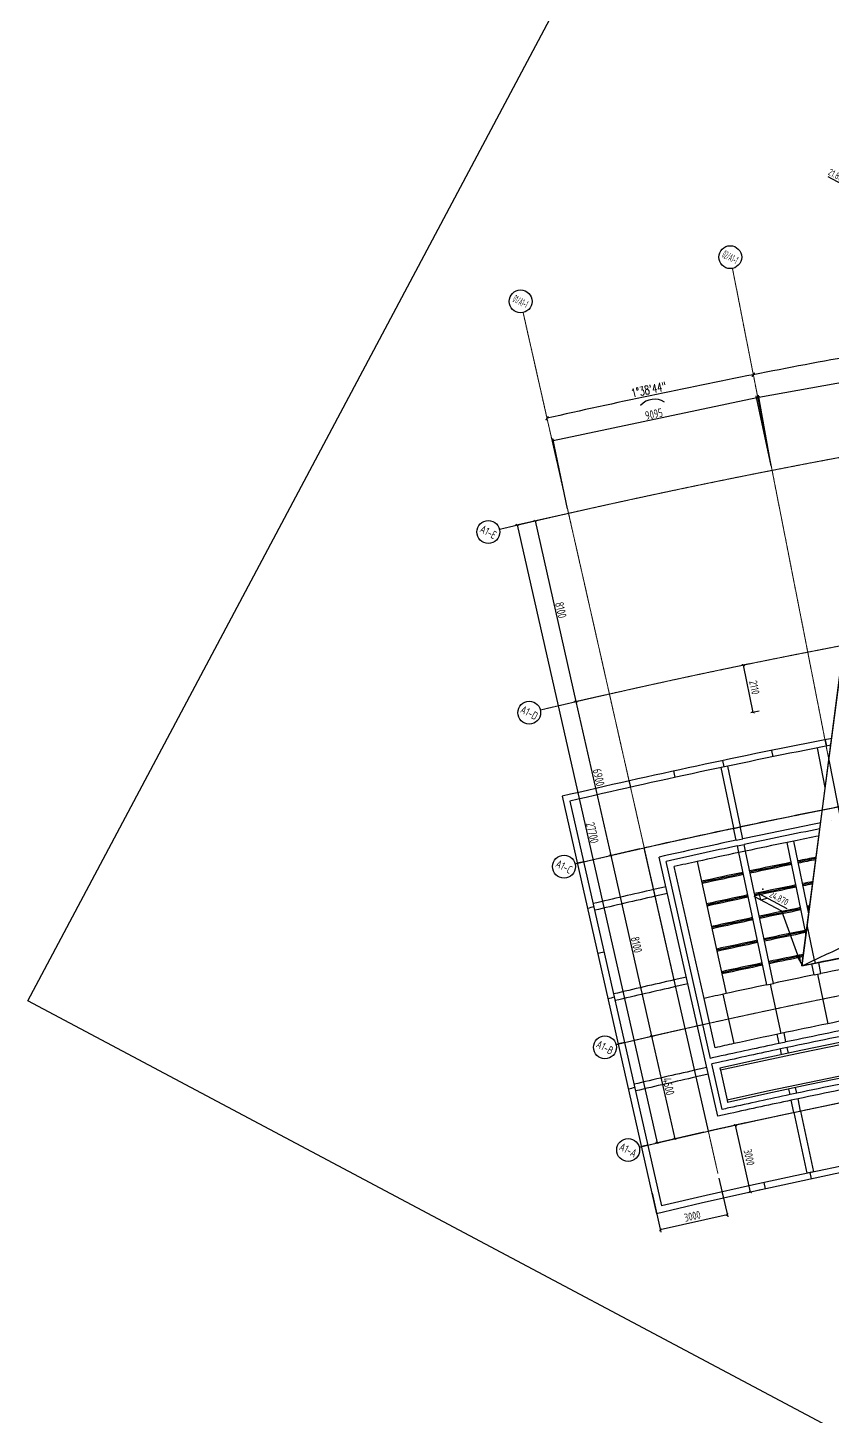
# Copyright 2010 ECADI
# Model space of a CAD drawing. Header units: millimetres. Extents: x 30991175 to 44589677, y -30249292 to -18704009.
# Drawn here: x 41297655 to 41332824, y -29979873 to -29919167 of the extents above; entities that cross this region are included whole.
import ezdxf
from ezdxf.enums import TextEntityAlignment as Align

# ---------------------------------------------------------------- set-up
doc = ezdxf.new("R2010")
doc.units = ezdxf.units.MM
doc.header["$LTSCALE"] = 10
doc.linetypes.add('A1-RG-AXIS-RF$0$CENTER', pattern=[50.8, 31.75, -6.35, 6.35, -6.35])
for name, color, linetype in [('A1-RG-AXIS-RF$0$A-DIMS-100', 1, 'Continuous'), ('A1-RG-AXIS-RF$0$A-SYMB-NAME', 13, 'Continuous'), ('A1-RG-AXIS-RF$0$A2-RG-AXIS-150$0$A-DIMS-100', 1, 'Continuous'), ('A1-RG-AXIS-RF$0$A2-RG-AXIS-150$0$A-SYMB', 4, 'Continuous'), ('A1-RI-RF$0$A-DIMS-1：100', 1, 'Continuous'), ('A1-RI-RF$0$A-EVAC1', 5, 'Continuous'), ('A1-RI-RF$0$A-FUZHUXIAN', 55, 'Continuous'), ('A1-RI-RF$0$A-SYMB', 4, 'Continuous'), ('A1-RI-RF$0$A-SYMB-STRS', 1, 'Continuous'), ('A1-RI-RF$0$A-TEXT', 4, 'Continuous'), ('A1-RI-RF$0$A1-RI-F3$0$A-DETL-PEN0', 247, 'Continuous'), ('A1-RI-RF$0$A1-RI-F3$0$A-DETL-PEN1', 245, 'Continuous'), ('A1-RI-RF$0$A1-RI-F3$0$A-DETL-PEN2', 233, 'Continuous')]:
    doc.layers.add(name, color=color, linetype=linetype)
doc.layers.add('A1-RG-AXIS-RF$0$A-GRID', color=1, linetype='A1-RG-AXIS-RF$0$CENTER', lineweight=9)
doc.styles.add('A1-RG-AXIS-RF$0$A1-RG-AXIS$0$XD2008', font='xd-hzs.shx', dxfattribs={"width": 0.7, "bigfont": 'xd-hztxt.shx'})
doc.styles.add('A1-RG-AXIS-RF$0$A2-RG-AXIS-150$0$XD2008', font='romans.shx', dxfattribs={"width": 0.7})
doc.styles.add('A1-RG-AXIS-RF$0$XD2008', font='xd-hzs.shx', dxfattribs={"width": 0.7, "bigfont": 'xd-hztxt.shx'})
doc.styles.add('A1-RI-RF$0$XD2008', font='hzs.shx', dxfattribs={"width": 0.7, "bigfont": 'xd-hztxt.shx'})
doc.dimstyles.new('A1-RG-AXIS-RF$0$A2-RG-AXIS-150$0$XD100', dxfattribs={"dimscale": 100, "dimtxt": 5.5, "dimasz": 1.5, "dimexe": 1, "dimexo": 2, "dimgap": 0.5, "dimtad": 1, "dimdec": 0, "dimdsep": 46, "dimtxsty": 'A1-RG-AXIS-RF$0$A2-RG-AXIS-150$0$XD2008', "dimblk": 'A1-RG-AXIS-RF$0$A2-RG-AXIS-150$0$_ArchTick', "dimcen": 2.5, "dimclrt": 4, "dimaunit": 1, "dimadec": 3, "dimazin": 0, "dimtfac": 1, "dimtdec": 0, "dimtix": 1, "dimtmove": 0, "dimatfit": 3, "dimfxl": 0, "dimtolj": 1, "dimtzin": 0, "dimarcsym": 0})
doc.dimstyles.new('A1-RG-AXIS-RF$0$XD100$0', dxfattribs={"dimscale": 100, "dimtxt": 5.5, "dimasz": 1, "dimexe": 1, "dimexo": 2, "dimgap": 0.5, "dimtad": 1, "dimdec": 0, "dimdsep": 46, "dimtxsty": 'A1-RG-AXIS-RF$0$XD2008', "dimblk": 'A1-RG-AXIS-RF$0$_ArchTick', "dimblk1": 'A1-RG-AXIS-RF$0$_ArchTick', "dimblk2": 'A1-RG-AXIS-RF$0$_ArchTick', "dimsah": 1, "dimcen": 2.5, "dimclrt": 4, "dimazin": 0, "dimtfac": 1, "dimtdec": 0, "dimtix": 1, "dimtmove": 0, "dimatfit": 3, "dimfxl": 0, "dimtolj": 1, "dimtzin": 0, "dimarcsym": 0})
doc.dimstyles.new('A1-RI-RF$0$XD100$0', dxfattribs={"dimscale": 100, "dimtxt": 3.5, "dimasz": 2, "dimexe": 1, "dimexo": 2, "dimgap": 1, "dimtad": 1, "dimdec": 0, "dimdsep": 46, "dimtxsty": 'A1-RI-RF$0$XD2008', "dimblk": 'A1-RI-RF$0$_ArchTick', "dimblk1": 'A1-RI-RF$0$_ArchTick', "dimblk2": 'A1-RI-RF$0$_ArchTick', "dimsah": 1, "dimcen": 2.5, "dimclrd": 1, "dimclre": 1, "dimclrt": 4, "dimaunit": 1, "dimadec": 0, "dimazin": 0, "dimtfac": 1, "dimtdec": 0, "dimtix": 1, "dimtmove": 2, "dimatfit": 3, "dimfxl": 0, "dimtolj": 1, "dimtzin": 0, "dimarcsym": 0})

# ---------------------------------------------------------------- blocks, each defined once
blk = doc.blocks.new('A1-RI-RF$0$ECADI-TAG-HGHT（国标）')
at = {"color": 1}
blk.add_line((-2.12, 2.12), (11.77, 2.12), dxfattribs=at)
at = {"color": 1, "const_width": 0.5}
blk.add_lwpolyline([(-2.12, 2.12), (0, 0), (2.12, 2.12)], dxfattribs=at)
at = {"color": 1}
blk.add_point((-1.48, 4.6), dxfattribs=at)
at = {"style": 'A1-RI-RF$0$XD2008', "width": 0.7}
blk.add_attdef('FL', text='', height=3, dxfattribs=at).set_placement((-2.69, 2.97), align=Align.RIGHT)
for tag, p in [('T.O.S.', (2.28, -1.1)), ('F.F.L.', (2.28, 2.97))]:
    blk.add_attdef(tag, p, '', height=3, dxfattribs=at)
blk = doc.blocks.new('A1-RG-AXIS-RF$0$_ArchTick')
at = {"color": 0, "linetype": 'ByBlock', "const_width": 0.4}
blk.add_lwpolyline([(-0.5, -0.5), (0.5, 0.5)], dxfattribs=at)
blk = doc.blocks.new('*D74')
at = {"layer": 'A1-RG-AXIS-RF$0$A-DIMS-100', "color": 0, "lineweight": -2}
for p, q in [((11571862, -6454379), (11570195, -6455815)), ((11570271, -6455750), (11588352, -6476735)), ((11589943, -6475365), (11588276, -6476801))]:
    blk.add_line(p, q, dxfattribs=at)
at = {"layer": 'Defpoints', "color": 0}
for p in [(11572014, -6454249), (11590094, -6475234), (11588352, -6476735)]:
    blk.add_point(p, dxfattribs=at)
at = {"layer": 'A1-RG-AXIS-RF$0$A-DIMS-100', "color": 0, "lineweight": -2, "xscale": 100, "yscale": 100, "zscale": 100}
for p, rotation in [((11570271, -6455750), 130.7474706807866), ((11588352, -6476735), 310.7474706807866)]:
    blk.add_blockref('A1-RG-AXIS-RF$0$_ArchTick', p, dxfattribs=dict(at, rotation=rotation))
at = {"layer": 'A1-RG-AXIS-RF$0$A-DIMS-100', "color": 4, "insert": (11579491, -6466088), "char_height": 375, "attachment_point": 5, "rotation": 310.74747, "style": 'A1-RG-AXIS-RF$0$XD2008'}
blk.add_mtext('\\A1;27700', dxfattribs=at)
blk = doc.blocks.new('*D75')
at = {"layer": 'A1-RG-AXIS-RF$0$A-DIMS-100', "color": 0, "lineweight": -2}
for p, q in [((11581653, -6465743), (11580592, -6466657)), ((11580668, -6466592), (11585954, -6472729)), ((11586939, -6471880), (11585878, -6472794))]:
    blk.add_line(p, q, dxfattribs=at)
at = {"layer": 'Defpoints', "color": 0}
for p in [(11581805, -6465612), (11587091, -6471749), (11585954, -6472729)]:
    blk.add_point(p, dxfattribs=at)
at = {"layer": 'A1-RG-AXIS-RF$0$A-DIMS-100', "color": 0, "lineweight": -2, "xscale": 100, "yscale": 100, "zscale": 100}
for p, rotation in [((11580668, -6466592), 130.7384765822796), ((11585954, -6472729), 310.7384765822796)]:
    blk.add_blockref('A1-RG-AXIS-RF$0$_ArchTick', p, dxfattribs=dict(at, rotation=rotation))
at = {"layer": 'A1-RG-AXIS-RF$0$A-DIMS-100', "color": 4, "insert": (11583491, -6469505), "char_height": 375, "attachment_point": 5, "rotation": 310.73848, "style": 'A1-RG-AXIS-RF$0$XD2008'}
blk.add_mtext('\\A1;8100', dxfattribs=at)
blk = doc.blocks.new('*D76')
at = {"layer": 'A1-RG-AXIS-RF$0$A-DIMS-100', "color": 0, "lineweight": -2}
for p, q in [((11577150, -6460515), (11576089, -6461429)), ((11576165, -6461363), (11580668, -6466592)), ((11581653, -6465743), (11580592, -6466657))]:
    blk.add_line(p, q, dxfattribs=at)
at = {"layer": 'Defpoints', "color": 0}
for p in [(11577302, -6460384), (11581805, -6465612), (11580668, -6466592)]:
    blk.add_point(p, dxfattribs=at)
at = {"layer": 'A1-RG-AXIS-RF$0$A-DIMS-100', "color": 0, "lineweight": -2, "xscale": 100, "yscale": 100, "zscale": 100}
for p, rotation in [((11576165, -6461363), 130.738476582275), ((11580668, -6466592), 310.738476582275)]:
    blk.add_blockref('A1-RG-AXIS-RF$0$_ArchTick', p, dxfattribs=dict(at, rotation=rotation))
at = {"layer": 'A1-RG-AXIS-RF$0$A-DIMS-100', "color": 4, "insert": (11578596, -6463822), "char_height": 375, "attachment_point": 5, "rotation": 310.73848, "style": 'A1-RG-AXIS-RF$0$XD2008'}
blk.add_mtext('\\A1;6900', dxfattribs=at)
blk = doc.blocks.new('*D77')
at = {"layer": 'A1-RG-AXIS-RF$0$A-DIMS-100', "color": 0, "lineweight": -2}
for p, q in [((11571864, -6454377), (11570803, -6455291)), ((11570879, -6455226), (11576165, -6461363)), ((11577150, -6460515), (11576089, -6461429))]:
    blk.add_line(p, q, dxfattribs=at)
at = {"layer": 'Defpoints', "color": 0}
for p in [(11572016, -6454247), (11577302, -6460384), (11576165, -6461363)]:
    blk.add_point(p, dxfattribs=at)
at = {"layer": 'A1-RG-AXIS-RF$0$A-DIMS-100', "color": 0, "lineweight": -2, "xscale": 100, "yscale": 100, "zscale": 100}
for p, rotation in [((11570879, -6455226), 130.7384765822831), ((11576165, -6461363), 310.7384765822831)]:
    blk.add_blockref('A1-RG-AXIS-RF$0$_ArchTick', p, dxfattribs=dict(at, rotation=rotation))
at = {"layer": 'A1-RG-AXIS-RF$0$A-DIMS-100', "color": 4, "insert": (11573702, -6458140), "char_height": 375, "attachment_point": 5, "rotation": 310.73848, "style": 'A1-RG-AXIS-RF$0$XD2008'}
blk.add_mtext('\\A1;8100', dxfattribs=at)
blk = doc.blocks.new('*D80')
at = {"layer": 'A1-RG-AXIS-RF$0$A-DIMS-100', "color": 0, "lineweight": -2}
for p, q in [((11586940, -6471880), (11585878, -6472794)), ((11585954, -6472729), (11588957, -6476214)), ((11589943, -6475365), (11588881, -6476279))]:
    blk.add_line(p, q, dxfattribs=at)
at = {"layer": 'Defpoints', "color": 0}
for p in [(11587091, -6471749), (11590094, -6475234), (11588957, -6476214)]:
    blk.add_point(p, dxfattribs=at)
at = {"layer": 'A1-RG-AXIS-RF$0$A-DIMS-100', "color": 0, "lineweight": -2, "xscale": 100, "yscale": 100, "zscale": 100}
for p, rotation in [((11585954, -6472729), 130.7474706807819), ((11588957, -6476214), 310.7474706807819)]:
    blk.add_blockref('A1-RG-AXIS-RF$0$_ArchTick', p, dxfattribs=dict(at, rotation=rotation))
at = {"layer": 'A1-RG-AXIS-RF$0$A-DIMS-100', "color": 4, "insert": (11587635, -6474316), "char_height": 375, "attachment_point": 5, "rotation": 310.74747, "style": 'A1-RG-AXIS-RF$0$XD2008'}
blk.add_mtext('\\A1;4600', dxfattribs=at)
blk = doc.blocks.new('*D96')
at = {"layer": 'A1-RG-AXIS-RF$0$A-DIMS-100', "color": 0, "lineweight": -2}
for p, q in [((11584122, -6440237), (11576983, -6445871)), ((11586004, -6442621), (11584061, -6440159)), ((11578864, -6448255), (11576921, -6445793))]:
    blk.add_line(p, q, dxfattribs=at)
at = {"layer": 'Defpoints', "color": 0}
for p in [(11586127, -6442778), (11576983, -6445871), (11578988, -6448412)]:
    blk.add_point(p, dxfattribs=at)
at = {"layer": 'A1-RG-AXIS-RF$0$A-DIMS-100', "color": 0, "lineweight": -2, "xscale": 100, "yscale": 100, "zscale": 100}
for p, rotation in [((11584122, -6440237), 38.27934306320378), ((11576983, -6445871), 218.2793430632038)]:
    blk.add_blockref('A1-RG-AXIS-RF$0$_ArchTick', p, dxfattribs=dict(at, rotation=rotation))
at = {"layer": 'A1-RG-AXIS-RF$0$A-DIMS-100', "color": 4, "insert": (11580406, -6442868), "char_height": 375, "attachment_point": 5, "rotation": 38.27934, "style": 'A1-RG-AXIS-RF$0$XD2008'}
blk.add_mtext('\\A1;9095', dxfattribs=at)
blk = doc.blocks.new('*D97')
at = {"layer": 'A1-RG-AXIS-RF$0$A-DIMS-100', "color": 0, "lineweight": -2}
for p, q in [((11576910, -6445929), (11569936, -6451766)), ((11578860, -6448259), (11576846, -6445852)), ((11571885, -6454095), (11569871, -6451689))]:
    blk.add_line(p, q, dxfattribs=at)
at = {"layer": 'Defpoints', "color": 0}
for p in [(11578988, -6448412), (11569936, -6451766), (11572014, -6454249)]:
    blk.add_point(p, dxfattribs=at)
at = {"layer": 'A1-RG-AXIS-RF$0$A-DIMS-100', "color": 0, "lineweight": -2, "xscale": 100, "yscale": 100, "zscale": 100}
for p, rotation in [((11576910, -6445929), 39.92476147491337), ((11569936, -6451766), 219.9247614749133)]:
    blk.add_blockref('A1-RG-AXIS-RF$0$_ArchTick', p, dxfattribs=dict(at, rotation=rotation))
at = {"layer": 'A1-RG-AXIS-RF$0$A-DIMS-100', "color": 4, "insert": (11573270, -6448665), "char_height": 375, "attachment_point": 5, "rotation": 39.92476, "style": 'A1-RG-AXIS-RF$0$XD2008'}
blk.add_mtext('\\A1;9095', dxfattribs=at)
blk = doc.blocks.new('A1-RG-AXIS-RF$0$A2-RG-AXIS-150$0$_ArchTick')
at = {"color": 0, "linetype": 'ByBlock', "const_width": 0.4}
blk.add_lwpolyline([(-0.5, -0.5), (0.5, 0.5)], dxfattribs=at)
blk = doc.blocks.new('*D98')
at = {"layer": 'A1-RG-AXIS-RF$0$A2-RG-AXIS-150$0$A-DIMS-100', "color": 0, "lineweight": -2, "ltscale": 3}
blk.add_arc((11778732, -6694179), 320963, 127.45663, 129.10205, dxfattribs=at)
at = {"layer": 'Defpoints', "color": 0, "ltscale": 3}
for p in [(11580654, -6435633), (11573312, -6441428), (11581105, -6441274), (11604129, -6466275), (11597657, -6471382)]:
    blk.add_point(p, dxfattribs=at)
at = {"layer": 'A1-RG-AXIS-RF$0$A2-RG-AXIS-150$0$A-DIMS-100', "color": 0, "lineweight": -2, "ltscale": 3, "xscale": 150, "yscale": 150, "zscale": 150}
for p, rotation in [((11583535, -6439394), 37.45663385731086), ((11576299, -6445104), 219.1020522690409)]:
    blk.add_blockref('A1-RG-AXIS-RF$0$A2-RG-AXIS-150$0$_ArchTick', p, dxfattribs=dict(at, rotation=rotation))
at = {"layer": 'A1-RG-AXIS-RF$0$A2-RG-AXIS-150$0$A-DIMS-100', "color": 4, "ltscale": 3, "insert": (11579727, -6442008), "char_height": 375, "attachment_point": 5, "rotation": 38.27934, "style": 'A1-RG-AXIS-RF$0$A2-RG-AXIS-150$0$XD2008'}
blk.add_mtext('\\A1;1°38\'44"', dxfattribs=at)
blk = doc.blocks.new('*D100')
at = {"layer": 'A1-RG-AXIS-RF$0$A2-RG-AXIS-150$0$A-DIMS-100', "color": 0, "lineweight": -2, "ltscale": 3}
blk.add_arc((11778732, -6694179), 320963, 129.10205, 130.74747, dxfattribs=at)
at = {"layer": 'Defpoints', "color": 0, "ltscale": 3}
for p in [(11573312, -6441428), (11566139, -6447430), (11573924, -6447053), (11597657, -6471382), (11591334, -6476673)]:
    blk.add_point(p, dxfattribs=at)
at = {"layer": 'A1-RG-AXIS-RF$0$A2-RG-AXIS-150$0$A-DIMS-100', "color": 0, "lineweight": -2, "ltscale": 3, "xscale": 150, "yscale": 150, "zscale": 150}
for p, rotation in [((11576299, -6445104), 39.10205226904043), ((11569231, -6451019), 220.7474706807705)]:
    blk.add_blockref('A1-RG-AXIS-RF$0$A2-RG-AXIS-150$0$_ArchTick', p, dxfattribs=dict(at, rotation=rotation))
at = {"layer": 'A1-RG-AXIS-RF$0$A2-RG-AXIS-150$0$A-DIMS-100', "color": 4, "ltscale": 3, "insert": (11572569, -6447826), "char_height": 375, "attachment_point": 5, "rotation": 39.92476, "style": 'A1-RG-AXIS-RF$0$A2-RG-AXIS-150$0$XD2008'}
blk.add_mtext('\\A1;1°38\'44"', dxfattribs=at)
blk = doc.blocks.new('A1-RG-AXIS-RF$0$A1zhouhao')
at = {"color": 13}
blk.add_circle((11937809, -6402822), 500, dxfattribs=at)
at = {"style": 'A1-RG-AXIS-RF$0$A1-RG-AXIS$0$XD2008', "width": 0.7}
blk.add_attdef('GRID', text='', height=500, dxfattribs=at).set_placement((11937809, -6402822), align=Align.MIDDLE)
blk = doc.blocks.new('A1-RI-RF$0$_ArchTick')
at = {"color": 0, "linetype": 'ByBlock', "const_width": 0.4}
blk.add_lwpolyline([(-0.5, -0.5), (0.5, 0.5)], dxfattribs=at)
blk = doc.blocks.new('*D39')
at = {"layer": 'A1-RI-RF$0$A-DIMS-1：100', "color": 1, "linetype": 'ByBlock', "lineweight": -2}
for p, q in [((11591372, -6474139), (11590945, -6474503)), ((11592964, -6476723), (11591021, -6474438)), ((11593315, -6476425), (11592888, -6476788))]:
    blk.add_line(p, q, dxfattribs=at)
at = {"layer": 'Defpoints', "color": 0, "linetype": 'ByBlock'}
for p in [(11591524, -6474010), (11591021, -6474438), (11593467, -6476295)]:
    blk.add_point(p, dxfattribs=at)
at = {"layer": 'A1-RI-RF$0$A-DIMS-1：100', "color": 1, "linetype": 'ByBlock', "lineweight": -2, "xscale": 100, "yscale": 100, "zscale": 100}
for p, rotation in [((11591021, -6474438), 130.374242417176), ((11592964, -6476723), 310.374242417176)]:
    blk.add_blockref('A1-RI-RF$0$_ArchTick', p, dxfattribs=dict(at, rotation=rotation))
at = {"layer": 'A1-RI-RF$0$A-DIMS-1：100', "color": 4, "linetype": 'ByBlock', "insert": (11592202, -6475403), "char_height": 350, "attachment_point": 5, "rotation": 310.37424, "style": 'A1-RI-RF$0$XD2008'}
blk.add_mtext('\\A1;3000', dxfattribs=at)
blk = doc.blocks.new('*D40')
at = {"layer": 'A1-RI-RF$0$A-DIMS-1：100', "color": 1, "linetype": 'ByBlock', "lineweight": -2}
for p, q in [((11582087, -6456346), (11581802, -6456581)), ((11583222, -6458143), (11581879, -6456517)), ((11583430, -6457972), (11583145, -6458207))]:
    blk.add_line(p, q, dxfattribs=at)
at = {"layer": 'Defpoints', "color": 0, "linetype": 'ByBlock'}
for p in [(11581879, -6456517), (11582241, -6456218), (11583584, -6457845)]:
    blk.add_point(p, dxfattribs=at)
at = {"layer": 'A1-RI-RF$0$A-DIMS-1：100', "color": 1, "linetype": 'ByBlock', "lineweight": -2, "xscale": 100, "yscale": 100, "zscale": 100}
for p, rotation in [((11581879, -6456517), 129.5475210152173), ((11583222, -6458143), 309.5475210152173)]:
    blk.add_blockref('A1-RI-RF$0$_ArchTick', p, dxfattribs=dict(at, rotation=rotation))
at = {"layer": 'A1-RI-RF$0$A-DIMS-1：100', "color": 4, "linetype": 'ByBlock', "insert": (11582763, -6457155), "char_height": 350, "attachment_point": 5, "rotation": 309.54752, "style": 'A1-RI-RF$0$XD2008'}
blk.add_mtext('\\A1;2110', dxfattribs=at)
blk = doc.blocks.new('A1-RI-RF$0$A$C4FC071A5')
at = {"layer": 'A1-RI-RF$0$A-FUZHUXIAN'}
for p, q in [((10897, 0), (0, 29082)), ((7708, 8512), (11278, 4119)), ((11260, 484), (10263, 1692)), ((11416, 429), (11255, 296)), ((11260, 484), (11350, 375))]:
    blk.add_line(p, q, dxfattribs=at)
for centre, radius, start, end in [((199316, -227247), 301700, 128.87513, 129.23603), ((250602, -179343), 299370, 142.78786, 143.19688), ((199304, -227232), 295181, 129.12278, 129.53277), ((199277, -227199), 295138, 129.57338, 129.66351)]:
    blk.add_arc(centre, radius, start, end, dxfattribs=at)
blk = doc.blocks.new('A1-RI-RF$0$A$C2D12074D')
at = {"layer": 'A1-RI-RF$0$A1-RI-F3$0$A-DETL-PEN0'}
for centre, radius, start, end in [((201260, -214814), 299838, 129.36804, 129.52012), ((201147, -214677), 299659, 129.57747, 129.93156), ((201367, -214948), 298996, 129.43382, 129.51954), ((201134, -214666), 298630, 129.57707, 129.93099), ((201037, -214546), 299488, 129.98894, 130.34323), ((201135, -214667), 297619, 129.5772, 129.93092), ((201360, -214939), 297973, 129.50049, 129.51948), ((200909, -214398), 298280, 129.98858, 130.34291), ((200917, -214407), 297280, 129.9887, 130.34282), ((201143, -214673), 296617, 129.57761, 129.93111), ((201151, -214680), 295615, 129.63596, 129.93132), ((200997, -214499), 296389, 129.98908, 130.34286), ((201079, -214595), 295503, 129.98948, 130.3429)]:
    blk.add_arc(centre, radius, start, end, dxfattribs=at)
at = {"layer": 'A1-RI-RF$0$A1-RI-F3$0$A-DETL-PEN1'}
for p, q in [((11664, 6922), (11729, 6846)), ((11729, 6846), (12604, 5831)), ((12604, 5831), (12669, 5755))]:
    blk.add_line(p, q, dxfattribs=at)
for radius, start, end in [(291580, 107.79006, 130.53329), (291480, 107.79008, 130.53322), (290140, 107.79045, 130.53224), (290040, 107.79047, 130.53216)]:
    blk.add_arc((201159, -214687), radius, start, end, dxfattribs=at)
at = {"layer": 'A1-RI-RF$0$A1-RI-F3$0$A-DETL-PEN2'}
for p, q in [((9978, 19911), (8860, 21285)), ((8991, 21759), (9171, 21538)), ((7331, 20032), (7150, 20252)), ((5650, 18636), (5467, 18854)), ((10559, 19195), (10572, 19179)), ((5535, 18540), (7267, 16473)), ((5765, 18732), (7497, 16665)), ((10906, 18768), (10906, 18768)), ((3978, 17228), (3793, 17445)), ((9863, 17202), (9632, 17011)), ((12254, 13836), (9632, 17011)), ((11931, 14698), (9863, 17202)), ((7620, 16051), (7267, 16473)), ((7279, 16458), (7509, 16650)), ((7850, 16244), (7497, 16665)), ((2461, 15934), (2275, 16150)), ((7620, 16051), (7850, 16244)), ((7781, 15859), (8011, 16052)), ((7781, 15859), (7781, 15859)), ((7973, 15629), (7781, 15859)), ((8203, 15822), (7973, 15629)), ((8011, 16052), (8011, 16052)), ((8203, 15822), (8011, 16052)), ((11999, 11292), (8203, 15822)), ((11769, 11100), (7973, 15629)), ((0, 14177), (12215, 0)), ((401, 14149), (12243, 404)), ((6553, 14431), (10381, 9928)), ((12519, 4243), (4230, 13865)), ((12578, 5018), (4993, 13822)), ((11109, 7105), (5346, 13795)), ((9627, 9286), (5770, 13763)), ((13395, 12454), (13083, 12832)), ((13626, 12645), (13314, 13023)), ((13395, 12454), (13626, 12645)), ((13511, 12549), (14918, 10845)), ((11769, 11100), (11999, 11292)), ((11884, 11196), (13303, 9502)), ((10267, 9831), (11698, 8147)), ((11070, 7611), (9627, 9286)), ((13452, 9091), (13188, 9406)), ((13682, 9284), (13418, 9598)), ((13773, 8708), (13612, 8900)), ((14003, 8901), (13842, 9092)), ((11337, 7301), (11337, 7301)), ((14923, 7336), (14762, 7528)), ((15152, 7529), (14992, 7720)), ((15666, 6916), (15313, 7337)), ((12604, 5371), (11273, 6916)), ((15436, 6723), (15083, 7144)), ((15436, 6723), (17180, 4642)), ((15666, 6916), (17410, 4835)), ((17478, 4520), (17295, 4738)), ((15909, 3195), (15724, 3412)), ((14486, 1977), (14300, 2193))]:
    blk.add_line(p, q, dxfattribs=at)
for centre, radius, start, end in [((201151, -214689), 288986, 105.8232, 130.74813), ((201151, -214689), 286271, 105.7964, 131.29161), ((201151, -214689), 285986, 105.79356, 131.34926), ((210460, -226281), 319552, 129.03291, 131.19384), ((210460, -226281), 319267, 129.05001, 131.14309), ((201160, -214689), 301692, 129.23794, 129.93217), ((201160, -214689), 301162, 129.27209, 129.93212), ((201160, -214689), 300912, 129.28824, 129.9321), ((201174, -214706), 300635, 129.30765, 129.52063), ((201142, -214668), 300585, 129.57781, 129.93209), ((201159, -214687), 299725, 129.36516, 129.52059), ((201170, -214700), 301707, 129.9892, 130.74932), ((201159, -214687), 299625, 129.37168, 129.52058), ((201159, -214687), 301160, 129.98924, 130.64472), ((201155, -214683), 300905, 129.98926, 130.59704), ((201159, -214687), 299725, 129.57793, 129.93201), ((201159, -214687), 299625, 129.57794, 129.932), ((201159, -214687), 298713, 129.43138, 129.52049), ((201159, -214687), 298613, 129.43794, 129.52048), ((201141, -214666), 300583, 129.98928, 130.34356), ((201159, -214687), 298713, 129.57803, 129.93192), ((201159, -214687), 298613, 129.57804, 129.93191), ((201159, -214687), 299725, 129.98936, 130.34344), ((201159, -214687), 299625, 129.98937, 130.34343), ((201159, -214687), 297700, 129.57813, 129.93182), ((201159, -214687), 297600, 129.57814, 129.93181), ((201159, -214687), 297700, 129.49807, 129.5204), ((201159, -214687), 297600, 129.50468, 129.52039), ((201177, -214709), 300639, 130.34356, 130.5397), ((201159, -214687), 298713, 129.98946, 130.34334), ((201159, -214687), 298613, 129.98947, 130.34333), ((201159, -214687), 296688, 129.57823, 129.93172), ((201159, -214687), 297700, 129.98956, 130.34324), ((201159, -214687), 296588, 129.57824, 129.93171), ((201159, -214687), 294700, 129.13106, 129.52011), ((201159, -214687), 299825, 130.64425, 130.74936), ((201159, -214687), 297600, 129.98957, 130.34323), ((201159, -214687), 295675, 129.63291, 129.93162), ((201159, -214687), 295575, 129.63962, 129.93161), ((201159, -214687), 299825, 130.74936, 131.26819), ((201159, -214687), 299525, 130.74936, 131.26871), ((201159, -214687), 299525, 130.64415, 130.74936), ((201159, -214687), 296688, 129.98966, 130.34314), ((201159, -214687), 296588, 129.98967, 130.34313), ((201159, -214687), 294700, 129.57843, 129.93153), ((201159, -214687), 301700, 131.26495, 131.31907), ((201159, -214687), 295675, 129.98976, 130.34304), ((201159, -214687), 295575, 129.98977, 130.34303), ((201203, -214742), 292150, 129.18045, 129.93118), ((201195, -214731), 292546, 129.18034, 129.54929), ((201159, -214687), 294700, 129.98985, 130.34294), ((201203, -214741), 291900, 129.18052, 129.93115), ((201159, -214687), 299675, 131.26845, 131.32295), ((201193, -214729), 292544, 129.54927, 129.96061), ((201159, -214687), 295775, 130.64286, 130.7494), ((210664, -225822), 309340, 130.34976, 130.53325), ((201203, -214741), 289860, 129.18107, 129.93094), ((201203, -214741), 289610, 129.18114, 129.93092), ((201159, -214687), 295775, 130.7494, 131.27534), ((201159, -214687), 295475, 130.7494, 131.27588), ((201159, -214687), 295475, 130.64275, 130.7494), ((201100, -214618), 292399, 129.96062, 130.37216), ((201133, -214658), 292041, 129.9312, 129.99005), ((201159, -214687), 297650, 131.27201, 131.32687), ((201112, -214632), 292008, 129.99006, 130.53374), ((201112, -214632), 291758, 129.99009, 130.53356), ((201133, -214658), 291791, 129.93117, 129.99008), ((201166, -214696), 292502, 130.37216, 130.53401), ((201159, -214687), 295625, 131.27561, 131.33085), ((201112, -214632), 292008, 130.53374, 130.5926), ((201112, -214632), 289718, 129.99029, 130.53206), ((201134, -214658), 289752, 129.93097, 129.99029), ((201134, -214658), 289502, 129.93094, 129.99031), ((201112, -214632), 291758, 130.53356, 130.59247), ((201112, -214632), 289468, 129.99032, 130.53187), ((201159, -214687), 291725, 130.74944, 131.28269), ((201159, -214687), 291425, 130.74945, 131.28324), ((201159, -214687), 291725, 130.64142, 130.74944), ((201159, -214687), 291425, 130.64131, 130.74945), ((201159, -214687), 293600, 131.27926, 131.33488), ((201145, -214672), 289770, 130.53198, 130.5913), ((201144, -214670), 289517, 130.53179, 130.64064), ((201159, -214687), 291575, 131.28296, 131.33897), ((201164, -214693), 286283, 129.93066, 129.99071), ((201159, -214687), 289000, 131.28774, 131.34425)]:
    blk.add_arc(centre, radius, start, end, dxfattribs=at)
blk = doc.blocks.new('*D68')
at = {"layer": 'A1-RI-RF$0$A-DIMS-1：100', "color": 1, "linetype": 'ByBlock', "lineweight": -2}
for p, q in [((11591465, -6476825), (11592599, -6478142)), ((11592534, -6478066), (11590261, -6480024)), ((11589192, -6478783), (11590327, -6480100))]:
    blk.add_line(p, q, dxfattribs=at)
at = {"layer": 'Defpoints', "color": 0, "linetype": 'ByBlock'}
for p in [(11591334, -6476673), (11589061, -6478632), (11590261, -6480024)]:
    blk.add_point(p, dxfattribs=at)
at = {"layer": 'A1-RI-RF$0$A-DIMS-1：100', "color": 1, "linetype": 'ByBlock', "lineweight": -2, "xscale": 100, "yscale": 100, "zscale": 100}
for p, rotation in [((11592534, -6478066), 40.74747068074961), ((11590261, -6480024), 220.7474706807496)]:
    blk.add_blockref('A1-RI-RF$0$_ArchTick', p, dxfattribs=dict(at, rotation=rotation))
at = {"layer": 'A1-RI-RF$0$A-DIMS-1：100', "color": 4, "linetype": 'ByBlock', "insert": (11591218, -6478837), "char_height": 350, "attachment_point": 5, "rotation": 40.74747, "style": 'A1-RI-RF$0$XD2008'}
blk.add_mtext('\\A1;3000', dxfattribs=at)
blk = doc.blocks.new('A1-RG-AXIS-RF')
at = {"layer": 'A1-RG-AXIS-RF$0$A-GRID', "linetype": 'A1-RG-AXIS-RF$0$CENTER', "ltscale": 0.05}
blk.add_lwpolyline([(11682866.1, -6392336.6, 0.1037295), (11569674.9, -6456283.6, 0.1037295)], format="xyb", dxfattribs=at)
at = {"layer": 'A1-RG-AXIS-RF$0$A-GRID', "ltscale": 0.05}
for points in [[(11690526.5, -6414141.6, 0.1045271), (11584753.6, -6473784.9, 0.1045271)], [(11691982.6, -6418505.7, 0.1046376), (11587756.3, -6477270.1)]]:
    blk.add_lwpolyline(points, format="xyb", dxfattribs=at)
at = {"layer": 'A1-RG-AXIS-RF$0$A-GRID', "linetype": 'A1-RG-AXIS-RF$0$CENTER', "ltscale": 0.05}
for points in [[(11597656.9, -6471382.2), (11573311.8, -6441427.7)], [(11566139, -6447430.3), (11591334.2, -6476673.4)]]:
    blk.add_lwpolyline(points, dxfattribs=at)
blk.add_arc((11778731.9, -6694178.6), 308600, 107.574373, 131.323037, dxfattribs=at)
at = {"layer": 'A1-RG-AXIS-RF$0$A-GRID', "ltscale": 0.05}
blk.add_arc((11778731.9, -6694178.6), 301700, 107.53359, 131.336201, dxfattribs=at)
at = {"layer": 'A1-RG-AXIS-RF$0$A2-RG-AXIS-150$0$A-SYMB', "ltscale": 3}
blk.add_arc((11573373.6, -6448805.4), 824, 85.310644, 165.71288, dxfattribs=at)
at = {"layer": 'A1-RG-AXIS-RF$0$A-SYMB-NAME', "linetype": 'ByBlock'}
ref = blk.add_blockref('A1-RG-AXIS-RF$0$A1zhouhao', (-364812.9, -38217.7), dxfattribs=at)
ref.add_attrib('GRID', '02/A1-1', dxfattribs={"layer": '0', "color": 4, "height": 350, "style": 'A1-RG-AXIS-RF$0$A1-RG-AXIS$0$XD2008', "width": 0.4}).set_placement((11572996.4, -6441039.7), align=Align.MIDDLE)
ref = blk.add_blockref('A1-RG-AXIS-RF$0$A1zhouhao', (-371996.7, -44229.6), dxfattribs=at)
ref.add_attrib('GRID', '01/A1-1', dxfattribs={"layer": '0', "color": 4, "height": 350, "style": 'A1-RG-AXIS-RF$0$A1-RG-AXIS$0$XD2008', "width": 0.4}).set_placement((11565812.6, -6447051.5), align=Align.MIDDLE)
ref = blk.add_blockref('A1-RG-AXIS-RF$0$A1zhouhao', (-368509.8, -53792.1), dxfattribs=at)
ref.add_attrib('GRID', 'A1-E', dxfattribs={"layer": '0', "color": 4, "height": 350, "style": 'A1-RG-AXIS-RF$0$A1-RG-AXIS$0$XD2008', "width": 0.7}).set_placement((11569299.5, -6456614), align=Align.MIDDLE)
ref = blk.add_blockref('A1-RG-AXIS-RF$0$A1zhouhao', (-363222.3, -59929), dxfattribs=at)
ref.add_attrib('GRID', 'A1-D', dxfattribs={"layer": '0', "color": 4, "height": 350, "style": 'A1-RG-AXIS-RF$0$A1-RG-AXIS$0$XD2008', "width": 0.7}).set_placement((11574587, -6462750.9), align=Align.MIDDLE)
ref = blk.add_blockref('A1-RG-AXIS-RF$0$A1zhouhao', (-358718.2, -65156.8), dxfattribs=at)
ref.add_attrib('GRID', 'A1-C', dxfattribs={"layer": '0', "color": 4, "height": 350, "style": 'A1-RG-AXIS-RF$0$A1-RG-AXIS$0$XD2008', "width": 0.7}).set_placement((11579091.1, -6467978.7), align=Align.MIDDLE)
ref = blk.add_blockref('A1-RG-AXIS-RF$0$A1zhouhao', (-353430.7, -71293.7), dxfattribs=at)
ref.add_attrib('GRID', 'A1-B', dxfattribs={"layer": '0', "color": 4, "height": 350, "style": 'A1-RG-AXIS-RF$0$A1-RG-AXIS$0$XD2008', "width": 0.7}).set_placement((11584378.6, -6474115.6), align=Align.MIDDLE)
ref = blk.add_blockref('A1-RG-AXIS-RF$0$A1zhouhao', (-350428, -74778.8), dxfattribs=at)
ref.add_attrib('GRID', 'A1-A', dxfattribs={"layer": '0', "color": 4, "height": 350, "style": 'A1-RG-AXIS-RF$0$A1-RG-AXIS$0$XD2008', "width": 0.7}).set_placement((11587381.3, -6477600.8), align=Align.MIDDLE)
at = {"layer": 'A1-RG-AXIS-RF$0$A-DIMS-100'}
for p1, p2, distance, picture, middle in [((11586127.4, -6442777.8), (11578988.1, -6448411.9), -3236.4, '*D96', (11580405.7, -6442867.9)), ((11578988.1, -6448411.9), (11572013.5, -6454248.7), -3237.7, '*D97', (11573270.5, -6448665.2)), ((11572013.5, -6454248.7), (11590094, -6475234), -2300, '*D74', (11579491.2, -6466087.6)), ((11572015.8, -6454246.7), (11577301.9, -6460384), -1500.7, '*D77', (11573701.7, -6458139.7)), ((11577301.9, -6460384), (11581804.9, -6465612.2), -1500.7, '*D76', (11578596.3, -6463822.5)), ((11581804.9, -6465612.2), (11587091, -6471749.5), -1500.7, '*D75', (11583490.9, -6469505.2)), ((11587091.5, -6471749.1), (11590094, -6475234), -1501.3, '*D80', (11587635.3, -6474316.5))]:
    dim = blk.add_aligned_dim(p1=p1, p2=p2, distance=distance, dimstyle='A1-RG-AXIS-RF$0$XD100$0', override={"dimtxt": 3.75}, dxfattribs=at)
    dim.commit()
    dim.dimension.update_dxf_attribs({"geometry": picture, "text_midpoint": middle})
at = {"layer": 'A1-RG-AXIS-RF$0$A2-RG-AXIS-150$0$A-DIMS-100', "ltscale": 3}
for base, line1, line2, picture, middle in [((11581104.8006, -6441273.9052), ((11580653.9597, -6435633.4466), (11604128.9659, -6466274.6621)), ((11597656.921, -6471382.1875), (11573311.7619, -6441427.6682)), '*D98', (11579727.3288, -6442008.2336)), ((11573924.4, -6447052.9), ((11597656.9, -6471382.2), (11573311.8, -6441427.7)), ((11566139, -6447430.3), (11591334.2, -6476673.4)), '*D100', (11572568.6, -6447826.4))]:
    dim = blk.add_angular_dim_2l(base=base, line1=line1, line2=line2, dimstyle='A1-RG-AXIS-RF$0$A2-RG-AXIS-150$0$XD100', override={"dimtxt": 3.75, "dimadec": 4}, dxfattribs=at)
    dim.commit()
    dim.dimension.update_dxf_attribs({"geometry": picture, "text_midpoint": middle})
blk = doc.blocks.new('A1-RI-RF')
at = {"layer": 'A1-RI-RF$0$A-FUZHUXIAN', "ltscale": 10}
blk.add_lwpolyline([(11668983.9, -6420137.8), (11660247.6, -6398323.2, 0.0593351), (11594156.3, -6434367.8), (11592980.9, -6432713.8), (11579351.2, -6437820.9), (11590312.5, -6466931.7, -0.0779919)], format="xyb", close=True, dxfattribs=at)
at = {"layer": 'A1-RI-RF$0$A-SYMB-STRS', "linetype": 'ByBlock', "lineweight": -2, "elevation": 22191.3}
blk.add_lwpolyline([(11589939.6, -6466598.7), (11588404.7, -6465227.8), (11587045.6, -6465227.8)], dxfattribs=at)
at = {"layer": 'A1-RI-RF$0$A-SYMB-STRS', "linetype": 'ByBlock', "lineweight": -2}
blk.add_solid([(11589995.1, -6466536.5, 22191.3), (11590312.5, -6466931.7, 22191.3), (11589884.1, -6466660.8, 22191.3)], dxfattribs=at)
at = {"layer": 'Defpoints'}
blk.add_lwpolyline([(11561143.4, -6365363.2), (11729143.4, -6365363.2), (11729143.4, -6484163.2), (11561143.4, -6484163.2)], close=True, dxfattribs=at)
at = {"layer": 'A1-RI-RF$0$A-EVAC1'}
blk.add_blockref('A1-RI-RF$0$A$C2D12074D', (11577575.1, -6479477.2), dxfattribs=at)
at = {"layer": 'A1-RI-RF$0$A-SYMB'}
ref = blk.add_blockref('A1-RI-RF$0$ECADI-TAG-HGHT（国标）', (11576309.4, -6436142.6), dxfattribs=dict(at, xscale=-100, yscale=100, zscale=100))
ref.add_attrib('F.F.L.', '21.886', (11575044.5, -6435845.8), dxfattribs={"layer": '0', "height": 300, "style": 'A1-RI-RF$0$XD2008', "width": 0.7})
at = {"layer": 'A1-RI-RF$0$A-SYMB', "xscale": 100, "yscale": 100, "zscale": 100}
blk.add_blockref('A1-RI-RF$0$ECADI-TAG-HGHT（国标）', (11587376.9, -6465230.7), dxfattribs=at).add_auto_attribs({'F.F.L.': '24.870'})
at = {"layer": 'A1-RI-RF$0$A-TEXT'}
for name, p in [('A1-RG-AXIS-RF', (0, 0)), ('A1-RI-RF$0$A$C4FC071A5', (11579415.6, -6466931.7))]:
    blk.add_blockref(name, p, dxfattribs=at)
at = {"layer": 'A1-RI-RF$0$A-DIMS-1：100', "color": 3, "linetype": 'ByBlock'}
dim = blk.add_aligned_dim(p1=(11583583.7, -6457844.6), p2=(11582240.8, -6456218.2), distance=469.1, text='2110', dimstyle='A1-RI-RF$0$XD100$0', override={"dimasz": 1}, dxfattribs=at)
dim.commit()
dim.dimension.update_dxf_attribs({"geometry": '*D40', "text_midpoint": (11582762.6, -6457154.9)})
for p1, p2, distance, picture, middle in [((11593467.4, -6476295.1), (11591524.2, -6474009.9), 661, '*D39', (11592201.8, -6475402.5)), ((11591334.2, -6476673.4), (11589061.4, -6478631.6), 1838.3, '*D68', (11591218.2, -6478836.9))]:
    dim = blk.add_aligned_dim(p1=p1, p2=p2, distance=distance, dimstyle='A1-RI-RF$0$XD100$0', override={"dimasz": 1}, dxfattribs=at)
    dim.commit()
    dim.dimension.update_dxf_attribs({"geometry": picture, "text_midpoint": middle})

msp = doc.modelspace()

# ---------------------------------------------------------------- block references
at = {"color": 0, "rotation": 332.0000000354235}
msp.add_blockref('A1-RI-RF', (34133901, -18808903), dxfattribs=at)

doc.saveas('drawing.dxf')
